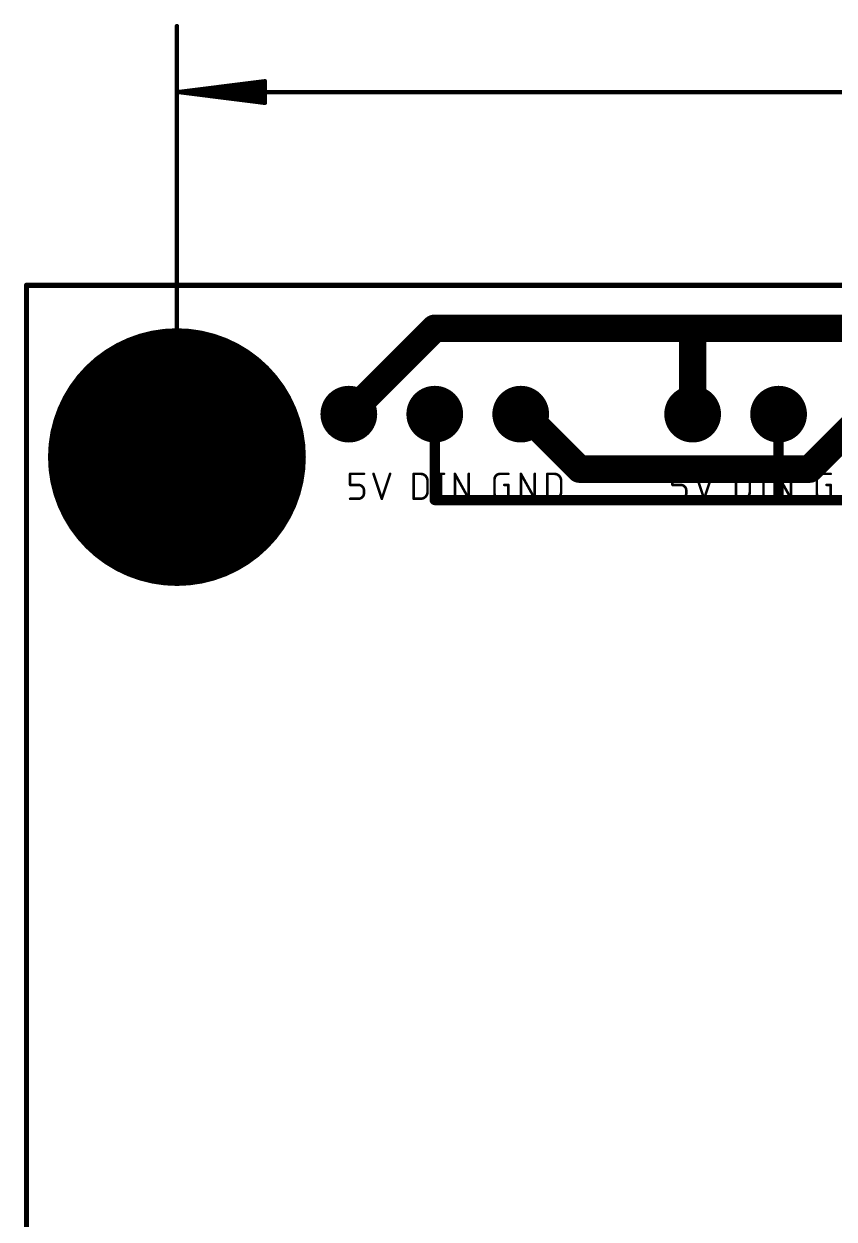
# Model space of a CAD drawing. Extents: x 3.1 to 87.1, y 1.2 to 85.5.
# Drawn here: x 3.1 to 27.04, y 49.86 to 85.2 of the extents above; entities that cross this region are included whole.
import ezdxf

# ---------------------------------------------------------------- set-up
doc = ezdxf.new("R2010")
doc.units = 0
for name, color, linetype in [('1', 12, 'CONTINUOUS'), ('16', 132, 'CONTINUOUS'), ('17', 110, 'CONTINUOUS'), ('20', 53, 'CONTINUOUS'), ('23', 53, 'CONTINUOUS'), ('25', 253, 'CONTINUOUS'), ('44', 253, 'CONTINUOUS'), ('47', 253, 'CONTINUOUS'), ('51', 253, 'CONTINUOUS')]:
    doc.layers.add(name, color=color, linetype=linetype)

# ---------------------------------------------------------------- blocks, each defined once
blk = doc.blocks.new('ROUNDP')
at = {"const_width": 0.5}
blk.add_lwpolyline([(0, -0.25, 1), (0, 0.25, 1), (0, -0.25)], format="xyb", dxfattribs=at)
blk = doc.blocks.new('RECT')
blk.add_solid([(-0.5, -0.5), (0.5, -0.5), (-0.5, 0.5), (0.5, 0.5)])

msp = doc.modelspace()

# ---------------------------------------------------------------- linework, layer by layer
at = {"layer": '1'}
for points, const_width in [([(15.24, 76.2), (12.7, 73.66)], 0.8128), ([(15.24, 76.2), (22.86, 76.2)], 0.8128), ([(22.86, 76.2), (33.02, 76.2)], 0.8128), ([(22.86, 73.66), (22.86, 76.2)], 0.8128), ([(15.24, 73.66), (15.24, 71.12)], 0.3048), ([(25.4, 71.12), (25.4, 73.66)], 0.3048), ([(15.24, 71.12), (25.4, 71.12)], 0.3048), ([(25.4, 71.12), (33.02, 71.12)], 0.3048)]:
    msp.add_lwpolyline(points, dxfattribs=dict(at, const_width=const_width))
for points, const_width in [([(15.24, 76.4032, 1), (15.24, 75.9968)], 0.4064), ([(15.3837, 76.0563, 1), (15.0963, 76.3437)], 0.4064), ([(22.86, 76.4032, 1), (22.86, 75.9968)], 0.4064), ([(23.0632, 76.2, 1), (22.6568, 76.2)], 0.4064), ([(22.86, 75.9968, 1), (22.86, 76.4032)], 0.4064), ([(12.5563, 73.8037, 1), (12.8437, 73.5163)], 0.4064), ([(15.3162, 73.66, 1), (15.1638, 73.66)], 0.1524), ([(22.6568, 73.66, 1), (23.0632, 73.66)], 0.4064), ([(25.4762, 73.66, 1), (25.3238, 73.66)], 0.1524), ([(15.24, 71.1962, 1), (15.24, 71.0438)], 0.1524), ([(15.1638, 71.12, 1), (15.3162, 71.12)], 0.1524), ([(25.4, 71.1962, 1), (25.4, 71.0438)], 0.1524), ([(25.3238, 71.12, 1), (25.4762, 71.12)], 0.1524), ([(25.4, 71.0438, 1), (25.4, 71.1962)], 0.1524)]:
    msp.add_lwpolyline(points, format="xyb", dxfattribs=dict(at, const_width=const_width))
at = {"layer": '16'}
for points, const_width in [([(17.8308, 73.7235), (19.5199, 72.0344)], 0.8128), ([(17.8308, 73.7235), (17.78, 73.66)], 0.3048), ([(26.3144, 72.0344), (27.94, 73.66)], 0.8128), ([(19.5199, 72.0344), (26.3144, 72.0344)], 0.8128)]:
    msp.add_lwpolyline(points, dxfattribs=dict(at, const_width=const_width))
for points, const_width in [([(17.9745, 73.8672, 1), (17.6871, 73.5798)], 0.4064), ([(17.8903, 73.6759, 1), (17.7713, 73.7711)], 0.1524), ([(17.7205, 73.7076, 1), (17.8395, 73.6124)], 0.1524), ([(19.5199, 72.2376, 1), (19.5199, 71.8312)], 0.4064), ([(19.3762, 71.8907, 1), (19.6636, 72.1781)], 0.4064), ([(26.1707, 72.1781, 1), (26.4581, 71.8907)], 0.4064), ([(26.3144, 71.8312, 1), (26.3144, 72.2376)], 0.4064)]:
    msp.add_lwpolyline(points, format="xyb", dxfattribs=dict(at, const_width=const_width))
at = {"layer": '20', "const_width": 0.1524}
for points in [[(3.175, 1.27), (3.175, 77.47)], [(3.175, 77.47), (78.105, 77.47)]]:
    msp.add_lwpolyline(points, dxfattribs=at)
at = {"layer": '20', "const_width": 0.0762}
for points in [[(3.2131, 77.47, 1), (3.1369, 77.47)], [(3.175, 77.5081, 1), (3.175, 77.4319)]]:
    msp.add_lwpolyline(points, format="xyb", dxfattribs=at)
at = {"layer": '23'}
for p in [(15.24, 73.66), (25.4, 73.66), (7.62, 72.39)]:
    msp.add_point(p, dxfattribs=at)
at = {"layer": '25', "const_width": 0.0762}
for points in [[(12.7381, 71.5673), (12.7381, 71.8947)], [(12.7381, 71.8947), (13.1473, 71.8947)], [(13.4287, 71.8947), (13.6742, 71.1581)], [(13.6742, 71.1581), (13.9198, 71.8947)], [(14.6157, 71.1581), (14.6157, 71.8947)], [(14.6157, 71.8947), (14.8203, 71.8947)], [(15.348, 71.8947), (15.5117, 71.8947)], [(15.4299, 71.8947), (15.4299, 71.1581)], [(15.8349, 71.1581), (15.8349, 71.8947)], [(15.8349, 71.8947), (16.2441, 71.1581)], [(16.2441, 71.1581), (16.2441, 71.8947)], [(17.0053, 71.3218), (17.0053, 71.731)], [(17.169, 71.8947), (17.4145, 71.8947)], [(17.7856, 71.1581), (17.7856, 71.8947)], [(17.7856, 71.8947), (18.1948, 71.1581)], [(18.1948, 71.1581), (18.1948, 71.8947)], [(18.5659, 71.1581), (18.5659, 71.8947)], [(18.5659, 71.8947), (18.7705, 71.8947)], [(22.2631, 71.5673), (22.2631, 71.8947)], [(22.2631, 71.8947), (22.6723, 71.8947)], [(22.9537, 71.8947), (23.1992, 71.1581)], [(23.1992, 71.1581), (23.4448, 71.8947)], [(24.1407, 71.1581), (24.1407, 71.8947)], [(24.1407, 71.8947), (24.3453, 71.8947)], [(24.873, 71.8947), (25.0367, 71.8947)], [(24.9549, 71.8947), (24.9549, 71.1581)], [(25.3599, 71.1581), (25.3599, 71.8947)], [(25.3599, 71.8947), (25.7691, 71.1581)], [(25.7691, 71.1581), (25.7691, 71.8947)], [(26.5303, 71.3218), (26.5303, 71.731)], [(26.694, 71.8947), (26.9395, 71.8947)], [(12.9836, 71.5673), (12.7381, 71.5673)], [(13.1473, 71.3218), (13.1473, 71.4036)], [(15.0249, 71.6901), (15.0249, 71.3627)], [(17.2917, 71.5673), (17.4145, 71.5673)], [(17.4145, 71.5673), (17.4145, 71.1581)], [(18.9751, 71.6901), (18.9751, 71.3627)], [(22.5086, 71.5673), (22.2631, 71.5673)], [(22.6723, 71.3218), (22.6723, 71.4036)], [(24.5499, 71.6901), (24.5499, 71.3627)], [(26.8167, 71.5673), (26.9395, 71.5673)], [(26.9395, 71.5673), (26.9395, 71.1581)], [(12.7381, 71.1581), (12.9836, 71.1581)], [(14.8203, 71.1581), (14.6157, 71.1581)], [(15.348, 71.1581), (15.5117, 71.1581)], [(17.4145, 71.1581), (17.169, 71.1581)], [(18.7705, 71.1581), (18.5659, 71.1581)], [(22.2631, 71.1581), (22.5086, 71.1581)], [(24.3453, 71.1581), (24.1407, 71.1581)], [(24.873, 71.1581), (25.0367, 71.1581)], [(26.9395, 71.1581), (26.694, 71.1581)]]:
    msp.add_lwpolyline(points, dxfattribs=at)
at = {"layer": '25'}
for points, const_width in [([(12.7572, 71.8947, 1), (12.7191, 71.8947)], 0.0381), ([(12.7381, 71.9137, 1), (12.7381, 71.8757)], 0.0381), ([(13.1473, 71.8757, 1), (13.1473, 71.9137)], 0.0381), ([(13.4468, 71.9007, 1), (13.4106, 71.8887)], 0.0381), ([(13.9378, 71.8887, 1), (13.9017, 71.9007)], 0.0381), ([(14.6347, 71.8947, 1), (14.5966, 71.8947)], 0.0381), ([(14.6157, 71.9137, 1), (14.6157, 71.8757)], 0.0381), ([(15.0249, 71.6901, 0.4142), (14.8203, 71.8947)], 0.0762), ([(14.8203, 71.9137, 1), (14.8203, 71.8757)], 0.0381), ([(14.8203, 71.8757, 1), (14.8203, 71.9137)], 0.0381), ([(15.348, 71.9137, 1), (15.348, 71.8757)], 0.0381), ([(15.4489, 71.8947, 1), (15.4108, 71.8947)], 0.0381), ([(15.5117, 71.8757, 1), (15.5117, 71.9137)], 0.0381), ([(15.8539, 71.8947, 1), (15.8158, 71.8947)], 0.0381), ([(15.8515, 71.904, 1), (15.8182, 71.8854)], 0.0381), ([(16.2631, 71.8947, 1), (16.225, 71.8947)], 0.0381), ([(17.169, 71.8947, 0.4142), (17.0053, 71.731)], 0.0762), ([(17.0243, 71.731, 1), (16.9862, 71.731)], 0.0381), ([(16.9862, 71.731, 1), (17.0243, 71.731)], 0.0381), ([(17.169, 71.9137, 1), (17.169, 71.8757)], 0.0381), ([(17.169, 71.8757, 1), (17.169, 71.9137)], 0.0381), ([(17.4145, 71.8757, 1), (17.4145, 71.9137)], 0.0381), ([(17.8022, 71.904, 1), (17.7689, 71.8854)], 0.0381), ([(17.8046, 71.8947, 1), (17.7665, 71.8947)], 0.0381), ([(18.2138, 71.8947, 1), (18.1757, 71.8947)], 0.0381), ([(18.5849, 71.8947, 1), (18.5468, 71.8947)], 0.0381), ([(18.5659, 71.9137, 1), (18.5659, 71.8757)], 0.0381), ([(18.9751, 71.6901, 0.4142), (18.7705, 71.8947)], 0.0762), ([(18.7705, 71.9137, 1), (18.7705, 71.8757)], 0.0381), ([(18.7705, 71.8757, 1), (18.7705, 71.9137)], 0.0381), ([(22.2822, 71.8947, 1), (22.2441, 71.8947)], 0.0381), ([(22.2631, 71.9137, 1), (22.2631, 71.8757)], 0.0381), ([(22.6723, 71.8757, 1), (22.6723, 71.9137)], 0.0381), ([(22.9718, 71.9007, 1), (22.9356, 71.8887)], 0.0381), ([(23.4628, 71.8887, 1), (23.4267, 71.9007)], 0.0381), ([(24.1597, 71.8947, 1), (24.1216, 71.8947)], 0.0381), ([(24.1407, 71.9137, 1), (24.1407, 71.8757)], 0.0381), ([(24.5499, 71.6901, 0.4142), (24.3453, 71.8947)], 0.0762), ([(24.3453, 71.9137, 1), (24.3453, 71.8757)], 0.0381), ([(24.3453, 71.8757, 1), (24.3453, 71.9137)], 0.0381), ([(24.873, 71.9137, 1), (24.873, 71.8757)], 0.0381), ([(24.9739, 71.8947, 1), (24.9358, 71.8947)], 0.0381), ([(25.0367, 71.8757, 1), (25.0367, 71.9137)], 0.0381), ([(25.3765, 71.904, 1), (25.3432, 71.8854)], 0.0381), ([(25.3789, 71.8947, 1), (25.3408, 71.8947)], 0.0381), ([(25.7881, 71.8947, 1), (25.75, 71.8947)], 0.0381), ([(26.5493, 71.731, 1), (26.5112, 71.731)], 0.0381), ([(26.5112, 71.731, 1), (26.5493, 71.731)], 0.0381), ([(26.694, 71.8947, 0.4142), (26.5303, 71.731)], 0.0762), ([(26.694, 71.9137, 1), (26.694, 71.8757)], 0.0381), ([(26.694, 71.8757, 1), (26.694, 71.9137)], 0.0381), ([(26.9395, 71.8757, 1), (26.9395, 71.9137)], 0.0381), ([(12.7381, 71.5864, 1), (12.7381, 71.5483)], 0.0381), ([(12.7191, 71.5673, 1), (12.7572, 71.5673)], 0.0381), ([(13.1473, 71.4036, 0.4142), (12.9836, 71.5673)], 0.0762), ([(12.9836, 71.5864, 1), (12.9836, 71.5483)], 0.0381), ([(12.9836, 71.5483, 1), (12.9836, 71.5864)], 0.0381), ([(13.1664, 71.4036, 1), (13.1283, 71.4036)], 0.0381), ([(13.1283, 71.4036, 1), (13.1664, 71.4036)], 0.0381), ([(14.8203, 71.1581, 0.4142), (15.0249, 71.3627)], 0.0762), ([(15.0439, 71.6901, 1), (15.0058, 71.6901)], 0.0381), ([(15.0058, 71.6901, 1), (15.0439, 71.6901)], 0.0381), ([(15.0439, 71.3627, 1), (15.0058, 71.3627)], 0.0381), ([(17.2917, 71.5864, 1), (17.2917, 71.5483)], 0.0381), ([(17.4336, 71.5673, 1), (17.3955, 71.5673)], 0.0381), ([(17.4145, 71.5483, 1), (17.4145, 71.5864)], 0.0381), ([(18.7705, 71.1581, 0.4142), (18.9751, 71.3627)], 0.0762), ([(18.9941, 71.6901, 1), (18.956, 71.6901)], 0.0381), ([(18.956, 71.6901, 1), (18.9941, 71.6901)], 0.0381), ([(18.9941, 71.3627, 1), (18.956, 71.3627)], 0.0381), ([(22.2631, 71.5864, 1), (22.2631, 71.5483)], 0.0381), ([(22.2441, 71.5673, 1), (22.2822, 71.5673)], 0.0381), ([(22.6723, 71.4036, 0.4142), (22.5086, 71.5673)], 0.0762), ([(22.5086, 71.5864, 1), (22.5086, 71.5483)], 0.0381), ([(22.5086, 71.5483, 1), (22.5086, 71.5864)], 0.0381), ([(22.6914, 71.4036, 1), (22.6533, 71.4036)], 0.0381), ([(22.6533, 71.4036, 1), (22.6914, 71.4036)], 0.0381), ([(24.3453, 71.1581, 0.4142), (24.5499, 71.3627)], 0.0762), ([(24.5689, 71.6901, 1), (24.5308, 71.6901)], 0.0381), ([(24.5308, 71.6901, 1), (24.5689, 71.6901)], 0.0381), ([(24.5689, 71.3627, 1), (24.5308, 71.3627)], 0.0381), ([(26.8167, 71.5864, 1), (26.8167, 71.5483)], 0.0381), ([(26.9586, 71.5673, 1), (26.9205, 71.5673)], 0.0381), ([(26.9395, 71.5483, 1), (26.9395, 71.5864)], 0.0381), ([(12.7381, 71.1771, 1), (12.7381, 71.1391)], 0.0381), ([(12.9836, 71.1581, 0.4142), (13.1473, 71.3218)], 0.0762), ([(12.9836, 71.1771, 1), (12.9836, 71.1391)], 0.0381), ([(12.9836, 71.1391, 1), (12.9836, 71.1771)], 0.0381), ([(13.1664, 71.3218, 1), (13.1283, 71.3218)], 0.0381), ([(13.1283, 71.3218, 1), (13.1664, 71.3218)], 0.0381), ([(13.6562, 71.1641, 1), (13.6923, 71.1521)], 0.0381), ([(13.6562, 71.1521, 1), (13.6923, 71.1641)], 0.0381), ([(14.5966, 71.1581, 1), (14.6347, 71.1581)], 0.0381), ([(14.6157, 71.1771, 1), (14.6157, 71.1391)], 0.0381), ([(14.8203, 71.1771, 1), (14.8203, 71.1391)], 0.0381), ([(14.8203, 71.1391, 1), (14.8203, 71.1771)], 0.0381), ([(15.0058, 71.3627, 1), (15.0439, 71.3627)], 0.0381), ([(15.348, 71.1771, 1), (15.348, 71.1391)], 0.0381), ([(15.4108, 71.1581, 1), (15.4489, 71.1581)], 0.0381), ([(15.5117, 71.1391, 1), (15.5117, 71.1771)], 0.0381), ([(15.8158, 71.1581, 1), (15.8539, 71.1581)], 0.0381), ([(16.225, 71.1581, 1), (16.2631, 71.1581)], 0.0381), ([(16.2274, 71.1488, 1), (16.2607, 71.1674)], 0.0381), ([(17.0053, 71.3218, 0.4142), (17.169, 71.1581)], 0.0762), ([(17.0243, 71.3218, 1), (16.9862, 71.3218)], 0.0381), ([(16.9862, 71.3218, 1), (17.0243, 71.3218)], 0.0381), ([(17.169, 71.1771, 1), (17.169, 71.1391)], 0.0381), ([(17.169, 71.1391, 1), (17.169, 71.1771)], 0.0381), ([(17.3955, 71.1581, 1), (17.4336, 71.1581)], 0.0381), ([(17.4145, 71.1391, 1), (17.4145, 71.1771)], 0.0381), ([(17.7665, 71.1581, 1), (17.8046, 71.1581)], 0.0381), ([(18.1757, 71.1581, 1), (18.2138, 71.1581)], 0.0381), ([(18.1781, 71.1488, 1), (18.2114, 71.1674)], 0.0381), ([(18.5468, 71.1581, 1), (18.5849, 71.1581)], 0.0381), ([(18.5659, 71.1771, 1), (18.5659, 71.1391)], 0.0381), ([(18.7705, 71.1771, 1), (18.7705, 71.1391)], 0.0381), ([(18.7705, 71.1391, 1), (18.7705, 71.1771)], 0.0381), ([(18.956, 71.3627, 1), (18.9941, 71.3627)], 0.0381), ([(22.2631, 71.1771, 1), (22.2631, 71.1391)], 0.0381), ([(22.5086, 71.1581, 0.4142), (22.6723, 71.3218)], 0.0762), ([(22.5086, 71.1771, 1), (22.5086, 71.1391)], 0.0381), ([(22.5086, 71.1391, 1), (22.5086, 71.1771)], 0.0381), ([(22.6914, 71.3218, 1), (22.6533, 71.3218)], 0.0381), ([(22.6533, 71.3218, 1), (22.6914, 71.3218)], 0.0381), ([(23.1812, 71.1641, 1), (23.2173, 71.1521)], 0.0381), ([(23.1812, 71.1521, 1), (23.2173, 71.1641)], 0.0381), ([(24.1216, 71.1581, 1), (24.1597, 71.1581)], 0.0381), ([(24.1407, 71.1771, 1), (24.1407, 71.1391)], 0.0381), ([(24.3453, 71.1771, 1), (24.3453, 71.1391)], 0.0381), ([(24.3453, 71.1391, 1), (24.3453, 71.1771)], 0.0381), ([(24.5308, 71.3627, 1), (24.5689, 71.3627)], 0.0381), ([(24.873, 71.1771, 1), (24.873, 71.1391)], 0.0381), ([(24.9358, 71.1581, 1), (24.9739, 71.1581)], 0.0381), ([(25.0367, 71.1391, 1), (25.0367, 71.1771)], 0.0381), ([(25.3408, 71.1581, 1), (25.3789, 71.1581)], 0.0381), ([(25.75, 71.1581, 1), (25.7881, 71.1581)], 0.0381), ([(25.7524, 71.1488, 1), (25.7857, 71.1674)], 0.0381), ([(26.5493, 71.3218, 1), (26.5112, 71.3218)], 0.0381), ([(26.5112, 71.3218, 1), (26.5493, 71.3218)], 0.0381), ([(26.5303, 71.3218, 0.4142), (26.694, 71.1581)], 0.0762), ([(26.694, 71.1771, 1), (26.694, 71.1391)], 0.0381), ([(26.694, 71.1391, 1), (26.694, 71.1771)], 0.0381), ([(26.9205, 71.1581, 1), (26.9586, 71.1581)], 0.0381), ([(26.9395, 71.1391, 1), (26.9395, 71.1771)], 0.0381)]:
    msp.add_lwpolyline(points, format="xyb", dxfattribs=dict(at, const_width=const_width))
at = {"layer": '44'}
for centre, radius in [((7.62, 72.39), 1.9844), ((12.7, 73.66), 0.508), ((15.24, 73.66), 0.508), ((17.78, 73.66), 0.508), ((22.86, 73.66), 0.508), ((25.4, 73.66), 0.508)]:
    msp.add_circle(centre, radius, dxfattribs=at)
at = {"layer": '47', "const_width": 0.13}
for points in [[(7.62, 72.39), (7.62, 85.135)], [(7.685, 83.185), (10.22, 83.5042)], [(7.685, 83.185), (10.22, 83.445)], [(10.22, 83.5042), (10.22, 82.8658)], [(7.685, 83.185), (10.22, 83.315)], [(7.685, 83.185), (73.595, 83.185)], [(10.22, 82.8658), (7.685, 83.185)], [(10.22, 83.055), (7.685, 83.185)], [(10.22, 82.925), (7.685, 83.185)]]:
    msp.add_lwpolyline(points, dxfattribs=at)
at = {"layer": '47', "const_width": 0.065}
for points in [[(7.6525, 85.135, 1), (7.5875, 85.135)], [(10.2525, 83.5042, 1), (10.1875, 83.5042)], [(10.2241, 83.472, 1), (10.2159, 83.5365)], [(10.2233, 83.4127, 1), (10.2167, 83.4773)], [(7.685, 83.2175, 1), (7.685, 83.1525)], [(7.6891, 83.2172, 1), (7.6809, 83.1528)], [(7.6833, 83.2175, 1), (7.6867, 83.1525)], [(7.6867, 83.2175, 1), (7.6833, 83.1525)], [(7.6883, 83.2173, 1), (7.6817, 83.1527)], [(7.6817, 83.2173, 1), (7.6883, 83.1527)], [(7.6809, 83.2172, 1), (7.6891, 83.1528)], [(10.2217, 83.2825, 1), (10.2183, 83.3475)], [(10.2183, 83.0225, 1), (10.2217, 83.0875)], [(10.1875, 82.8658, 1), (10.2525, 82.8658)], [(10.2159, 82.8335, 1), (10.2241, 82.898)], [(10.2167, 82.8927, 1), (10.2233, 82.9573)], [(7.5875, 72.39, 1), (7.6525, 72.39)]]:
    msp.add_lwpolyline(points, format="xyb", dxfattribs=at)

# ---------------------------------------------------------------- block references
at = {"layer": '17', "xscale": 7.62, "yscale": 7.62}
msp.add_blockref('ROUNDP', (7.62, 72.39), dxfattribs=at)
msp.add_blockref('ROUNDP', (7.62, 72.39), dxfattribs=at)
at = {"layer": '17', "xscale": 1.6764, "yscale": 1.6764, "rotation": 90}
for p in [(12.7, 73.66), (12.7, 73.66), (15.24, 73.66), (15.24, 73.66), (17.78, 73.66), (17.78, 73.66), (22.86, 73.66), (22.86, 73.66), (25.4, 73.66), (25.4, 73.66)]:
    msp.add_blockref('ROUNDP', p, dxfattribs=at)
at = {"layer": '51', "xscale": 0.508, "yscale": 0.508}
for p in [(12.7, 73.66), (15.24, 73.66), (17.78, 73.66), (22.86, 73.66), (25.4, 73.66)]:
    msp.add_blockref('RECT', p, dxfattribs=at)

doc.saveas('drawing.dxf')
